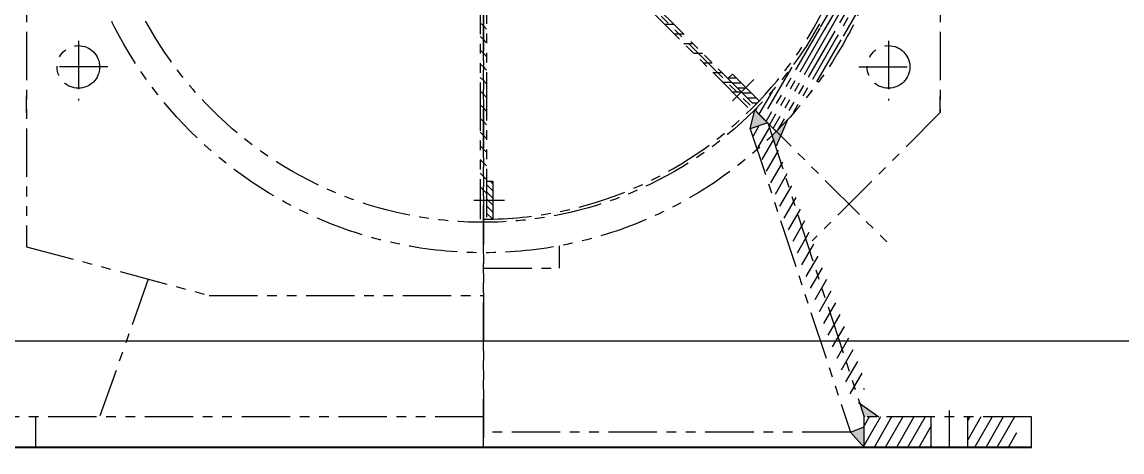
# Model space of a CAD drawing. Header units: millimetres. Extents: x -243837 to -5443, y 40 to 285140.
# Drawn here: x -109411.7 to -109050.5, y 116383.7 to 116524.8 of the extents above; entities that cross this region are included whole.
import ezdxf

# ---------------------------------------------------------------- set-up
doc = ezdxf.new("R2010")
doc.units = ezdxf.units.MM
doc.linetypes.add('PHANTOM', pattern=[63.50000000000001, 31.75, -6.35, 6.35, -6.35, 6.35, -6.35])
for name, color, linetype, lineweight in [('R- PHANTOM', 3, 'PHANTOM', 9), ('R-OBJECT', 2, 'Continuous', 20), ('sheet BORDER', 253, 'Continuous', 13)]:
    doc.layers.add(name, color=color, linetype=linetype, lineweight=lineweight)
doc.styles.add('KA', font='romans.shx', dxfattribs={"width": 0.7})
doc.dimstyles.new('rakesh', dxfattribs={"dimscale": 160, "dimtxt": 2.5, "dimasz": 1, "dimexe": 0.8, "dimexo": 0.8, "dimgap": 1, "dimtad": 1, "dimdec": 0, "dimzin": 0, "dimdsep": 46, "dimtxsty": 'KA', "dimblk": 'OBLIQUE', "dimcen": 1.5, "dimclrd": 1, "dimclre": 1, "dimclrt": 2, "dimadec": 0, "dimazin": 0, "dimtfac": 1, "dimtdec": 0, "dimtmove": 0, "dimatfit": 2, "dimfxl": 0, "dimtolj": 1, "dimtzin": 0, "dimlwd": -1, "dimlwe": -1, "dimarcsym": 1})
doc.dimstyles.new('rakesh$0', dxfattribs={"dimscale": 160, "dimtxt": 2.5, "dimasz": 1, "dimexe": 0.8, "dimexo": 0.8, "dimgap": 1, "dimtad": 1, "dimdec": 0, "dimzin": 0, "dimdsep": 46, "dimtxsty": 'KA', "dimblk": 'OBLIQUE', "dimcen": 1.5, "dimclrd": 1, "dimclre": 1, "dimclrt": 2, "dimadec": 0, "dimazin": 0, "dimtfac": 1, "dimtdec": 0, "dimtmove": 0, "dimatfit": 2, "dimfxl": 1, "dimtolj": 1, "dimtzin": 0, "dimlwd": -1, "dimlwe": -1, "dimarcsym": 1})

# ---------------------------------------------------------------- blocks, each defined once
blk = doc.blocks.new('_Oblique')
at = {"color": 0, "linetype": 'ByBlock', "lineweight": -2}
blk.add_line((-0.5, -0.5), (0.5, 0.5), dxfattribs=at)
blk = doc.blocks.new('*D224')
at = {"layer": 'DEFPOINTS', "color": 0, "ltscale": 10, "transparency": 16777216}
for p in [(-106760.1625339869, 129714.9167566622), (-190510.5511990689, 125814.7757435649, -169.378960447121), (-106760.1625339869, 110177.2823504886)]:
    blk.add_point(p, dxfattribs=at)
at = {"layer": 'R-OBJECT', "color": 1, "ltscale": 10, "transparency": 16777216}
for p, q in [((-190510.5511990689, 125942.7757435649), (-190510.5511990689, 129906.9167566622)), ((-106760.1625339869, 110305.2823504886), (-106760.1625339869, 129906.9167566622)), ((-190510.5511990689, 129714.9167566622), (-106760.1625339869, 129714.9167566622))]:
    blk.add_line(p, q, dxfattribs=at)
at = {"layer": 'R-OBJECT', "color": 1, "ltscale": 10, "transparency": 16777216, "xscale": 160, "yscale": 160, "zscale": 160, "rotation": 180}
blk.add_blockref('_Oblique', (-190510.5511990689, 129714.9167566622), dxfattribs=at)
at = {"layer": 'R-OBJECT', "color": 1, "ltscale": 10, "transparency": 16777216, "xscale": 160, "yscale": 160, "zscale": 160}
blk.add_blockref('_Oblique', (-106760.1625339869, 129714.9167566622), dxfattribs=at)
at = {"layer": 'R-OBJECT', "color": 2, "ltscale": 10, "transparency": 16777216, "insert": (-148635.3568665279, 130179.6786614242), "char_height": 400, "attachment_point": 5, "style": 'KA'}
blk.add_mtext('\\A1;83750 (HORIZONTAL PULLEY CRS.)', dxfattribs=at)
blk = doc.blocks.new('sdsdfsdfsdf')
at = {"layer": 'sheet BORDER', "color": 6, "lineweight": 13}
blk.add_lwpolyline([(2790.342635508627, -99.95271598175168), (0, -99.94222233630717), (0, 0), (2790.342635508627, -0.01049364544451237)], dxfattribs=at)
blk = doc.blocks.new('*D228')
at = {"layer": 'DEFPOINTS', "color": 0, "ltscale": 10, "transparency": 16777216}
for p in [(-191009.9361552035, 127989.4407413399), (-191009.9361552035, 115545.1423891635, -13.05689684377734), (-108009.9361552035, 113403.9174580134)]:
    blk.add_point(p, dxfattribs=at)
at = {"layer": 'R-OBJECT', "color": 1, "ltscale": 10, "transparency": 16777216}
for p, q in [((-191009.9361552035, 115673.1423891635), (-191009.9361552035, 128181.4407413399)), ((-108009.9361552035, 113531.9174580134), (-108009.9361552035, 128181.4407413399)), ((-108009.9361552035, 127989.4407413399), (-191009.9361552035, 127989.4407413399))]:
    blk.add_line(p, q, dxfattribs=at)
at = {"layer": 'R-OBJECT', "color": 1, "ltscale": 10, "transparency": 16777216, "xscale": 160, "yscale": 160, "zscale": 160, "rotation": 180}
blk.add_blockref('_Oblique', (-191009.9361552035, 127989.4407413399), dxfattribs=at)
at = {"layer": 'R-OBJECT', "color": 1, "ltscale": 10, "transparency": 16777216, "xscale": 160, "yscale": 160, "zscale": 160}
blk.add_blockref('_Oblique', (-108009.9361552035, 127989.4407413399), dxfattribs=at)
at = {"layer": 'R-OBJECT', "color": 2, "ltscale": 10, "transparency": 16777216, "insert": (-149509.9361552035, 128349.4407413399), "char_height": 400, "attachment_point": 5, "style": 'KA'}
blk.add_mtext('\\A1;83000', dxfattribs=at)
blk = doc.blocks.new('*D267')
at = {"layer": 'DEFPOINTS', "color": 0, "ltscale": 10, "transparency": 16777216}
for p in [(-99129.85616900561, 285140.0177930185), (-118071.5632885124, 111168.1472754011)]:
    blk.add_point(p, dxfattribs=at)
at = {"layer": 'R-OBJECT', "color": 1, "ltscale": 10, "transparency": 16777216}
blk.add_line((-117727.5565044278, 114327.7095746358), (-118071.5632885124, 111168.1472754011), dxfattribs=at)
at = {"layer": 'R-OBJECT', "color": 1, "ltscale": 10, "transparency": 16777216, "xscale": 160, "yscale": 160, "zscale": 160, "rotation": 263.7862272517605}
blk.add_blockref('_Oblique', (-118071.5632885124, 111168.1472754011), dxfattribs=at)
at = {"layer": 'R-OBJECT', "color": 2, "ltscale": 10, "transparency": 16777216, "insert": (-118199.4525323453, 113319.5303991185), "char_height": 400, "attachment_point": 5, "rotation": 83.78622725176051, "style": 'KA'}
blk.add_mtext('\\A1;R175000', dxfattribs=at)
blk = doc.blocks.new('vbf1')
at = {"layer": 'R- PHANTOM', "ltscale": 0.5}
h = blk.add_hatch(color=7, dxfattribs=at)
h.paths.add_polyline_path([(8366696.017150532, 3695878.364768246), (8366694.53209067, 3695872.193813944), (8366700.287673685, 3695874.094245094)])
h.paths.add_polyline_path([(8366701.812175837, 3695870.03436956), (8366703.130052485, 3695866.524754873), (8366706.847095665, 3695875.205604786, -0.0132697720982676)])
h = blk.add_hatch(color=7, dxfattribs=at)
h.paths.add_polyline_path([(8366731.921696102, 3695774.352950293), (8366727.405695022, 3695772.570222676), (8366731.921696102, 3695767.570222677)])
h.paths.add_polyline_path([(8366730.128229754, 3695782.346372142), (8366731.921696102, 3695777.570222676), (8366736.770330178, 3695777.570222676)])
at = {"color": 2}
blk.add_line((8366786.921696101, 3695767.570222677, -6901.438312095428), (8366426.921696102, 3695767.570222677, -6901.438312095428), dxfattribs=at)
at = {"layer": 'R- PHANTOM', "color": 7, "ltscale": 0.5}
for p, q in [((8366606.921696101, 3696167.570222676, -6901.438312095428), (8366606.921696101, 3695767.570222677, -6901.438312095428)), ((8366606.921696101, 3695767.570222677, -6901.438312095428), (8366606.921696101, 3696167.570222676, -6901.438312095428)), ((8366456.921696102, 3695967.460222675, -6901.438312095428), (8366456.921696102, 3695833.460222677, -6901.438312095428)), ((8366606.921696101, 3695967.460222675, -6901.438312095428), (8366741.083467322, 3695833.298451455, -6901.438312095428)), ((8366756.921696102, 3695967.460222675, -6901.438312095428), (8366756.921696102, 3695877.460222675, -6901.438312095428)), ((8366741.334590147, 3695946.7437096, -6901.438312095428), (8366717.357868927, 3695905.214810246, -6901.438312095428)), ((8366740.560512861, 3695942.227968408, -6901.438312095428), (8366718.740899432, 3695904.43528935, -6901.438312095428)), ((8366637.623079354, 3695935.285700298, -6901.438312095428), (8366694.572524208, 3695878.336255443, -6901.438312095428)), ((8366639.128309428, 3695936.726748479, -6901.438312095428), (8366696.045663335, 3695879.809394572, -6901.438312095428)), ((8366739.526709642, 3695937.262368707, -6901.438312095428), (8366720.12392994, 3695903.655768455, -6901.438312095428)), ((8366738.125028238, 3695931.6595853, -6901.438312095428), (8366721.506960448, 3695902.87624756, -6901.438312095428)), ((8366736.13729957, 3695925.041738255, -6901.438312095428), (8366722.889990953, 3695902.096726666, -6901.438312095428)), ((8366607.963362768, 3695922.472280618, -6901.438312095428), (8366607.963362768, 3695842.46156615, -6901.438312095428)), ((8366605.880029435, 3695919.110402448, -6901.438312095428), (8366605.880029435, 3695842.46156615, -6901.438312095428)), ((8366732.952941031, 3695916.351267479, -6901.438312095428), (8366724.273021458, 3695901.317205772, -6901.438312095428)), ((8366605.880029435, 3695906.968792819, -6901.438312095428), (8366606.921696101, 3695905.927126152, -6901.438312095428)), ((8366606.921696101, 3695905.927126152, -6901.438312095428), (8366607.963362768, 3695904.885459485, -6901.438312095428)), ((8366666.375012282, 3695906.533767367, -6901.438312095428), (8366667.84815141, 3695906.533767367, -6901.438312095428)), ((8366667.84815141, 3695906.533767367, -6901.438312095428), (8366669.321290538, 3695906.533767367, -6901.438312095428)), ((8366717.357868927, 3695905.214810246, -6901.438312095428), (8366699.718826396, 3695874.663092383, -6901.438312095428)), ((8366605.880029435, 3695902.478664759, -6901.438312095428), (8366606.921696101, 3695901.436998091, -6901.438312095428)), ((8366669.550012284, 3695903.358767368, -6901.438312095428), (8366671.023151412, 3695903.358767368, -6901.438312095428)), ((8366671.023151412, 3695903.358767368, -6901.438312095428), (8366672.496290538, 3695903.358767368, -6901.438312095428)), ((8366718.740899432, 3695904.43528935, -6901.438312095428), (8366700.880957052, 3695873.500961726, -6901.438312095428)), ((8366720.12392994, 3695903.655768455, -6901.438312095428), (8366702.043087709, 3695872.338831069, -6901.438312095428)), ((8366721.506960448, 3695902.87624756, -6901.438312095428), (8366703.527623609, 3695871.735122674, -6901.438312095428)), ((8366722.889990953, 3695902.096726666, -6901.438312095428), (8366708.264982936, 3695876.765469719, -6901.438312095428)), ((8366473.921696102, 3695901.059149035, -6901.438312095428), (8366473.921696102, 3695881.440921892, -6901.438312095428)), ((8366605.880029435, 3695897.988536698, -6901.438312095428), (8366606.921696101, 3695896.946870032, -6901.438312095428)), ((8366606.921696101, 3695901.436998091, -6901.438312095428), (8366607.963362768, 3695900.395331424, -6901.438312095428)), ((8366672.725012284, 3695900.183767367, -6901.438312095428), (8366674.198151411, 3695900.183767367, -6901.438312095428)), ((8366674.198151411, 3695900.183767367, -6901.438312095428), (8366675.671290536, 3695900.183767367, -6901.438312095428)), ((8366724.273021458, 3695901.317205772, -6901.438312095428), (8366714.198972128, 3695883.868440495, -6901.438312095428)), ((8366739.921696102, 3695901.059149035, -6901.438312095428), (8366739.921696102, 3695881.440921892, -6901.438312095428)), ((8366606.921696101, 3695896.946870032, -6901.438312095428), (8366607.963362768, 3695895.905203364, -6901.438312095428)), ((8366675.900012284, 3695897.008767369, -6901.438312095428), (8366677.373151411, 3695897.008767369, -6901.438312095428)), ((8366677.373151411, 3695897.008767369, -6901.438312095428), (8366678.846290537, 3695897.008767369, -6901.438312095428)), ((8366483.651082222, 3695892.460222677, -6901.438312095428), (8366465.13337442, 3695892.460222677, -6901.438312095428)), ((8366605.880029435, 3695893.498408637, -6901.438312095428), (8366606.921696101, 3695892.45674197, -6901.438312095428)), ((8366606.921696101, 3695892.45674197, -6901.438312095428), (8366607.963362768, 3695891.415075303, -6901.438312095428)), ((8366679.075012282, 3695893.833767367, -6901.438312095428), (8366680.548151412, 3695893.833767367, -6901.438312095428)), ((8366680.548151412, 3695893.833767367, -6901.438312095428), (8366682.021290538, 3695893.833767367, -6901.438312095428)), ((8366708.132713147, 3695892.411371728, -6901.438312095428), (8366698.556695738, 3695875.825223039, -6901.438312095428)), ((8366730.192309981, 3695892.460222677, -6901.438312095428), (8366748.710017784, 3695892.460222677, -6901.438312095428)), ((8366605.880029435, 3695889.008280577, -6901.438312095428), (8366606.921696101, 3695887.96661391, -6901.438312095428)), ((8366606.921696101, 3695887.96661391, -6901.438312095428), (8366607.963362768, 3695886.924947243, -6901.438312095428)), ((8366682.250012282, 3695890.658767368, -6901.438312095428), (8366683.72315141, 3695890.658767368, -6901.438312095428)), ((8366683.72315141, 3695890.658767368, -6901.438312095428), (8366685.196290538, 3695890.658767368, -6901.438312095428)), ((8366685.425012285, 3695887.483767368, -6901.438312095428), (8366686.89815141, 3695887.483767368, -6901.438312095428)), ((8366686.89815141, 3695887.483767368, -6901.438312095428), (8366688.371290538, 3695887.483767368, -6901.438312095428)), ((8366687.206828569, 3695888.648229336, -6901.438312095428), (8366688.679967698, 3695890.121368464, -6901.438312095428)), ((8366687.459181729, 3695888.900582496, -6901.438312095428), (8366689.900753667, 3695888.900582496, -6901.438312095428)), ((8366688.608121242, 3695887.246936661, -6901.438312095428), (8366691.554399499, 3695887.246936661, -6901.438312095428)), ((8366688.679967698, 3695890.121368464, -6901.438312095428), (8366697.501424127, 3695881.299912034, -6901.438312095428)), ((8366688.687848814, 3695881.30779315, -6901.438312095428), (8366695.744759539, 3695888.364703876, -6901.438312095428)), ((8366605.880029435, 3695884.518152516, -6901.438312095428), (8366606.921696101, 3695883.47648585, -6901.438312095428)), ((8366688.600012283, 3695884.308767367, -6901.438312095428), (8366690.073151412, 3695884.308767367, -6901.438312095428)), ((8366690.073151412, 3695884.308767367, -6901.438312095428), (8366691.546290539, 3695884.308767367, -6901.438312095428)), ((8366690.261767077, 3695885.593290828, -6901.438312095428), (8366692.973346491, 3695885.593290828, -6901.438312095428)), ((8366691.915412911, 3695883.939644994, -6901.438312095428), (8366694.861691165, 3695883.939644994, -6901.438312095428)), ((8366692.973346491, 3695885.593290828, -6901.438312095428), (8366693.20804533, 3695885.593290828, -6901.438312095428)), ((8366701.684939248, 3695884.41849974, -6901.438312095428), (8366697.394565081, 3695876.987353697, -6901.438312095428)), ((8366456.921696102, 3695877.460222675, -6901.438312095428), (8366456.921696102, 3695882.770943492, -6901.438312095428)), ((8366605.880029435, 3695880.028024457, -6901.438312095428), (8366606.921696101, 3695878.986357789, -6901.438312095428)), ((8366606.921696101, 3695883.47648585, -6901.438312095428), (8366607.963362768, 3695882.434819182, -6901.438312095428)), ((8366693.569058742, 3695882.285999161, -6901.438312095428), (8366696.515336998, 3695882.285999161, -6901.438312095428)), ((8366695.222704576, 3695880.632353328, -6901.438312095428), (8366696.855733222, 3695880.632353328, -6901.438312095428)), ((8366756.921696102, 3695877.460222675, -6901.438312095428), (8366756.921696102, 3695882.770943492, -6901.438312095428)), ((8366606.921696101, 3695878.986357789, -6901.438312095428), (8366607.963362768, 3695877.944691122, -6901.438312095428)), ((8366694.53209067, 3695872.193813944, -6901.438312095428), (8366696.017150532, 3695878.364768246, -6901.438312095428)), ((8366696.017150532, 3695878.364768246, -6901.438312095428), (8366703.088218343, 3695871.293700434, -6901.438312095428)), ((8366696.830846392, 3695879.185964288, -6901.438312095428), (8366696.232434424, 3695878.149484354, -6901.438312095428)), ((8366756.921696102, 3695877.460222675, -6901.438312095428), (8366714.829535577, 3695835.368062152, -6901.438312095428)), ((8366605.880029435, 3695875.537896395, -6901.438312095428), (8366606.921696101, 3695874.496229728, -6901.438312095428)), ((8366606.921696101, 3695874.496229728, -6901.438312095428), (8366607.963362768, 3695873.454563062, -6901.438312095428)), ((8366700.287673685, 3695874.094245094, -6901.438312095428), (8366694.53209067, 3695872.193813944, -6901.438312095428)), ((8366697.374252613, 3695873.132265021, -6901.438312095428), (8366695.439886337, 3695869.781844355, -6901.438312095428)), ((8366700.80319538, 3695872.721368111, -6901.438312095428), (8366696.886684204, 3695865.937771767, -6901.438312095428)), ((8366700.287673685, 3695874.094245094, -6901.438312095428), (8366731.921696102, 3695777.570222676, -6901.438312095428)), ((8366703.130052485, 3695866.524754873, -6901.438312095428), (8366706.847095665, 3695875.205604786, -6901.438312095428)), ((8366605.880029435, 3695871.047768335, -6901.438312095428), (8366606.921696101, 3695870.006101667, -6901.438312095428)), ((8366606.921696101, 3695870.006101667, -6901.438312095428), (8366607.963362768, 3695868.964435002, -6901.438312095428)), ((8366694.53209067, 3695872.193813944, -6901.438312095428), (8366727.405695022, 3695772.570222676, -6901.438312095428)), ((8366605.880029435, 3695866.557640274, -6901.438312095428), (8366606.921696101, 3695865.515973607, -6901.438312095428)), ((8366606.921696101, 3695865.515973607, -6901.438312095428), (8366607.963362768, 3695864.47430694, -6901.438312095428)), ((8366702.247975107, 3695868.873800003, -6901.438312095428), (8366698.333482069, 3695862.093699178, -6901.438312095428)), ((8366605.880029435, 3695862.067512214, -6901.438312095428), (8366606.921696101, 3695861.025845547, -6901.438312095428)), ((8366703.692754834, 3695865.026231897, -6901.438312095428), (8366699.780279935, 3695858.249626589, -6901.438312095428)), ((8366606.921696101, 3695861.025845547, -6901.438312095428), (8366607.963362768, 3695859.984178879, -6901.438312095428)), ((8366705.137534562, 3695861.178663792, -6901.438312095428), (8366701.2270778, 3695854.405554001, -6901.438312095428)), ((8366605.880029435, 3695857.577384153, -6901.438312095428), (8366606.921696101, 3695856.535717486, -6901.438312095428)), ((8366606.921696101, 3695856.535717486, -6901.438312095428), (8366607.963362768, 3695855.494050819, -6901.438312095428)), ((8366607.963362768, 3695854.96156615, -6901.438312095428), (8366610.046696102, 3695854.96156615, -6901.438312095428)), ((8366609.189905924, 3695854.96156615, -6901.438312095428), (8366610.046696102, 3695854.104775971, -6901.438312095428)), ((8366610.046696102, 3695854.96156615, -6901.438312095428), (8366610.046696102, 3695842.486142828, -6901.438312095428)), ((8366706.582314289, 3695857.331095684, -6901.438312095428), (8366702.673875666, 3695850.561481411, -6901.438312095428)), ((8366605.880029435, 3695853.087256093, -6901.438312095428), (8366606.921696101, 3695852.045589426, -6901.438312095428)), ((8366606.921696101, 3695852.045589426, -6901.438312095428), (8366607.963362768, 3695851.003922759, -6901.438312095428)), ((8366607.963362768, 3695853.849500938, -6901.438312095428), (8366610.046696102, 3695851.766167605, -6901.438312095428)), ((8366607.963362768, 3695851.510892574, -6901.438312095428), (8366610.046696102, 3695849.42755924, -6901.438312095428)), ((8366708.027094016, 3695853.483527578, -6901.438312095428), (8366704.120673532, 3695846.717408822, -6901.438312095428)), ((8366603.820130022, 3695848.723854489, -6901.438312095428), (8366613.800108879, 3695848.723854489, -6901.438312095428)), ((8366607.963362768, 3695849.172284209, -6901.438312095428), (8366608.411792492, 3695848.723854489, -6901.438312095428)), ((8366608.411792492, 3695848.723854489, -6901.438312095428), (8366610.046696102, 3695847.088950876, -6901.438312095428)), ((8366709.471873743, 3695849.635959471, -6901.438312095428), (8366705.567471397, 3695842.873336234, -6901.438312095428)), ((8366607.963362768, 3695846.833675844, -6901.438312095428), (8366610.046696102, 3695844.75034251, -6901.438312095428)), ((8366607.963362768, 3695844.49506748, -6901.438312095428), (8366609.973751845, 3695842.484678403, -6901.438312095428)), ((8366710.91665347, 3695845.788391366, -6901.438312095428), (8366707.014269263, 3695839.029263644, -6901.438312095428)), ((8366712.361433199, 3695841.940823259, -6901.438312095428), (8366708.461067126, 3695835.185191057, -6901.438312095428)), ((8366713.806212926, 3695838.093255152, -6901.438312095428), (8366709.907864993, 3695831.341118467, -6901.438312095428)), ((8366456.921696102, 3695833.460222677, -6901.438312095428), (8366516.921696101, 3695817.460222677, -6901.438312095428)), ((8366631.921696102, 3695826.411564829, -6901.438312095428), (8366631.921696102, 3695833.777763094, -6901.438312095428)), ((8366715.250992653, 3695834.245687045, -6901.438312095428), (8366711.354662858, 3695827.497045877, -6901.438312095428)), ((8366716.69577238, 3695830.398118939, -6901.438312095428), (8366712.801460722, 3695823.652973289, -6901.438312095428)), ((8366606.921696101, 3695826.411564829, -6901.438312095428), (8366631.921696102, 3695826.411564829, -6901.438312095428)), ((8366718.140552107, 3695826.550550834, -6901.438312095428), (8366714.248258588, 3695819.8089007, -6901.438312095428)), ((8366496.887405507, 3695822.802700168, -6901.438312095428), (8366480.897859843, 3695777.570222676, -6901.438312095428)), ((8366719.585331837, 3695822.702982726, -6901.438312095428), (8366715.695056453, 3695815.96482811, -6901.438312095428)), ((8366721.030111562, 3695818.855414619, -6901.438312095428), (8366717.141854319, 3695812.120755523, -6901.438312095428)), ((8366516.921696101, 3695817.460222677, -6901.438312095428), (8366606.921696101, 3695817.460222677, -6901.438312095428)), ((8366722.47489129, 3695815.007846513, -6901.438312095428), (8366718.588652188, 3695808.276682932, -6901.438312095428)), ((8366723.919671018, 3695811.160278406, -6901.438312095428), (8366720.03545005, 3695804.432610344, -6901.438312095428)), ((8366725.364450742, 3695807.3127103, -6901.438312095428), (8366721.482247914, 3695800.588537756, -6901.438312095428)), ((8366726.809230473, 3695803.465142193, -6901.438312095428), (8366722.92904578, 3695796.744465166, -6901.438312095428)), ((8366728.254010198, 3695799.617574087, -6901.438312095428), (8366724.375843645, 3695792.900392577, -6901.438312095428)), ((8366729.698789926, 3695795.77000598, -6901.438312095428), (8366725.822641511, 3695789.056319987, -6901.438312095428)), ((8366731.143569655, 3695791.922437873, -6901.438312095428), (8366727.269439376, 3695785.212247399, -6901.438312095428)), ((8366731.921696102, 3695786.920192417, -6901.438312095428), (8366731.70690236, 3695786.548158742, -6901.438312095428)), ((8366730.092701054, 3695782.371919841, -6901.438312095428), (8366736.770330178, 3695777.570222676, -6901.438312095428)), ((8366759.921696102, 3695767.570222677, -6901.438312095428), (8366759.921696102, 3695779.681068663, -6901.438312095428)), ((8366606.921696101, 3695777.570222676, -6901.438312095428), (8366426.921696102, 3695777.570222676, -6901.438312095428)), ((8366459.921696102, 3695767.570222677, -6901.438312095428), (8366459.921696102, 3695777.570222676, -6901.438312095428)), ((8366737.27952407, 3695777.570222676, -6901.438312095428), (8366731.921696102, 3695768.290192419, -6901.438312095428)), ((8366733.613349861, 3695777.570222676, -6901.438312095428), (8366731.921696102, 3695774.640192417, -6901.438312095428)), ((8366786.921696101, 3695777.570222676, -6901.438312095428), (8366731.921696102, 3695777.570222676, -6901.438312095428)), ((8366731.921696102, 3695767.570222677, -6901.438312095428), (8366731.921696102, 3695777.570222676, -6901.438312095428)), ((8366740.94569828, 3695777.570222676, -6901.438312095428), (8366735.172195587, 3695767.570222677, -6901.438312095428)), ((8366744.611872489, 3695777.570222676, -6901.438312095428), (8366738.838369796, 3695767.570222677, -6901.438312095428)), ((8366748.278046698, 3695777.570222676, -6901.438312095428), (8366742.504544007, 3695767.570222677, -6901.438312095428)), ((8366751.944220906, 3695777.570222676, -6901.438312095428), (8366746.170718215, 3695767.570222677, -6901.438312095428)), ((8366753.921696102, 3695767.570222677, -6901.438312095428), (8366753.921696102, 3695777.570222676, -6901.438312095428)), ((8366770.275091955, 3695777.570222676, -6901.438312095428), (8366765.921696101, 3695770.029919875, -6901.438312095428)), ((8366766.608917744, 3695777.570222676, -6901.438312095428), (8366765.921696101, 3695776.379919875, -6901.438312095428)), ((8366765.921696101, 3695767.570222677, -6901.438312095428), (8366765.921696101, 3695777.570222676, -6901.438312095428)), ((8366773.941266162, 3695777.570222676, -6901.438312095428), (8366768.167763473, 3695767.570222677, -6901.438312095428)), ((8366777.607440373, 3695777.570222676, -6901.438312095428), (8366771.833937681, 3695767.570222677, -6901.438312095428)), ((8366781.273614583, 3695777.570222676, -6901.438312095428), (8366775.500111891, 3695767.570222677, -6901.438312095428)), ((8366786.921696101, 3695767.570222677, -6901.438312095428), (8366786.921696101, 3695777.570222676, -6901.438312095428)), ((8366727.405695022, 3695772.570222676, -6901.438312095428), (8366606.921696101, 3695772.570222676, -6901.438312095428)), ((8366727.405695022, 3695772.570222676, -6901.438312095428), (8366731.921696102, 3695774.352950293, -6901.438312095428)), ((8366727.405695022, 3695772.570222676, -6901.438312095428), (8366731.921696102, 3695767.570222677, -6901.438312095428)), ((8366753.921696102, 3695774.645310184, -6901.438312095428), (8366749.836892426, 3695767.570222677, -6901.438312095428)), ((8366781.921696102, 3695772.342732795, -6901.438312095428), (8366779.1662861, 3695767.570222677, -6901.438312095428)), ((8366753.921696102, 3695768.295310184, -6901.438312095428), (8366753.503066634, 3695767.570222677, -6901.438312095428)), ((8366786.921696101, 3695767.570222677, -6901.438312095428), (8366426.921696102, 3695767.570222677, -6901.438312095428))]:
    blk.add_line(p, q, dxfattribs=at)
at = {"layer": 'R- PHANTOM', "color": 1, "ltscale": 0.5}
blk.add_line((8366606.921696101, 3696167.570222676, -6901.438312095428), (8366606.921696101, 3695767.570222677, -6901.438312095428), dxfattribs=at)
at = {"layer": 'R- PHANTOM', "color": 7, "ltscale": 0.5}
for centre, radius in [((8366606.921696101, 3695967.460222675, -6901.438312095428), 136), ((8366606.921696101, 3695967.460222675, -6901.438312095428), 126), ((8366473.921696102, 3695892.460222677, -6901.438312095428), 7), ((8366739.921696102, 3695892.460222677, -6901.438312095428), 7)]:
    blk.add_circle(centre, radius, dxfattribs=at)
blk.add_arc((8366606.921696101, 3695967.460222675, -6901.438312095428), 125.0000000000027, 270, 90, dxfattribs=at)
blk = doc.blocks.new('*D397')
at = {"layer": 'DEFPOINTS', "color": 0, "ltscale": 10, "transparency": 16777216}
for p in [(-99129.85616900556, 285140.0177930185), (-130316.9789395866, 112941.4017321076)]:
    blk.add_point(p, dxfattribs=at)
at = {"layer": 'R-OBJECT', "color": 1, "ltscale": 10, "transparency": 16777216}
blk.add_line((-129734.3329127824, 116158.4615489791), (-130316.9789395866, 112941.4017321076), dxfattribs=at)
at = {"layer": 'R-OBJECT', "color": 1, "ltscale": 10, "transparency": 16777216, "xscale": 160, "yscale": 160, "zscale": 160, "rotation": 259.7343612702829}
blk.add_blockref('_Oblique', (-130316.9789395866, 112941.4017321076), dxfattribs=at)
at = {"layer": 'R-OBJECT', "color": 2, "ltscale": 10, "transparency": 16777216, "insert": (-130276.2868428792, 115186.1462458168), "char_height": 400, "attachment_point": 5, "rotation": 79.73436127028286, "style": 'KA'}
blk.add_mtext('\\A1;R175000', dxfattribs=at)

msp = doc.modelspace()

# ---------------------------------------------------------------- block references
for name, p in [('vbf1', (-8475867.086606435, -3579382.41655547, 6880.941166240221)), ('sdsdfsdfsdf', (-111810.1647455496, 116420.1493715013, 0.1360994967553779))]:
    msp.add_blockref(name, p)

# ---------------------------------------------------------------- dimensions: what is measured, and where the dimension line sits
at = {"layer": 'R-OBJECT', "ltscale": 10}
for center, mpoint, picture, middle in [((-99129.85616900556, 285140.0177930185), (-130316.9789395866, 112941.4017321076), '*D397', (-129922.0496898396, 115121.9898789744)), ((-99129.85616900561, 285140.0177930185), (-118071.5632885124, 111168.1472754011), '*D267', (-117841.5675415662, 113280.5646016155))]:
    dim = msp.add_radius_dim(center=center, mpoint=mpoint, dimstyle='rakesh', override={"dimexe": 1.2, "dimatfit": 3, "dimfxl": 0.18}, dxfattribs=at)
    dim.commit()
    dim.dimension.update_dxf_attribs({"geometry": picture, "text_midpoint": middle, "dimtype": 164})
dim = msp.add_linear_dim(base=(-106760.1625339869, 129714.9167566622), p1=(-190510.5511990689, 125814.7757435649, -169.378960447121), p2=(-106760.1625339869, 110177.2823504886), text='<> (HORIZONTAL PULLEY CRS.)', dimstyle='rakesh', override={"dimexe": 1.2, "dimfxl": 0.18}, dxfattribs=at)
dim.commit()
dim.dimension.update_dxf_attribs({"geometry": '*D224', "text_midpoint": (-148635.3568665279, 130179.6786614242)})
dim = msp.add_linear_dim(base=(-191009.9361552035, 127989.4407413399), p1=(-108009.9361552035, 113403.9174580134), p2=(-191009.9361552035, 115545.1423891635, -13.05689684377734), dimstyle='rakesh$0', override={"dimexe": 1.2, "dimfxl": 0.18}, dxfattribs=at)
dim.commit()
dim.dimension.update_dxf_attribs({"geometry": '*D228', "text_midpoint": (-149509.9361552035, 128349.4407413399)})

doc.saveas('drawing.dxf')
